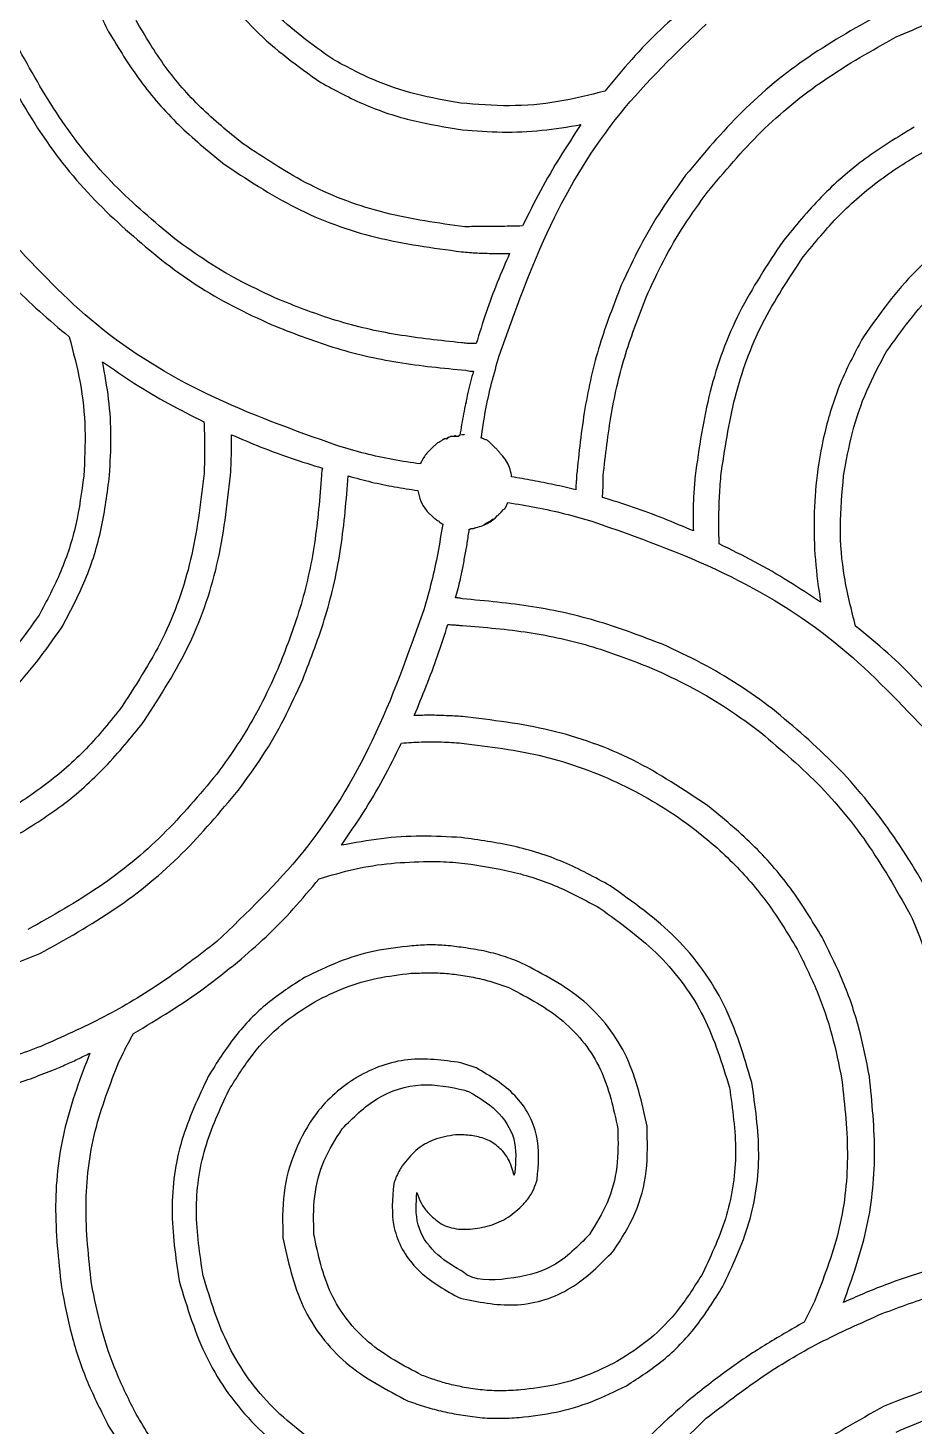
# Model space of a CAD drawing. Extents: x 0 to 371, y 0 to 260.
# Drawn here: x 214.87 to 242.17, y 79.53 to 122.59 of the extents above; entities that cross this region are included whole.
import ezdxf

# ---------------------------------------------------------------- set-up
doc = ezdxf.new("R2010")
doc.units = 0
doc.layers.add('Layer_1', color=7, linetype='CONTINUOUS')

msp = doc.modelspace()

# ---------------------------------------------------------------- linework, layer by layer
at = {"layer": 'Layer_1', "color": 7}
for points in [[(228.361769, 111.01927), (228.361769, 111.045625)], [(227.753537, 109.934582), (227.726666, 109.934582), (227.700311, 109.934582)], [(227.779892, 109.960937), (227.806247, 109.960937)], [(227.964894, 110.013647), (227.938539, 110.013647)], [(228.097186, 110.013647), (228.07083, 110.013647), (228.044475, 110.013647), (227.991249, 110.013647)], [(228.176767, 110.040002), (228.150412, 110.040002)], [(228.309059, 110.066873), (228.229477, 110.066873)], [(228.86458, 109.960937), (228.838225, 109.960937)], [(229.2351, 109.696353), (229.155519, 109.775419), (229.102809, 109.828645)], [(227.383017, 109.722709), (227.250725, 109.590417)], [(229.764267, 108.770312), (229.764267, 108.823022)], [(229.446457, 107.685623), (229.526039, 107.764689)], [(229.578749, 107.817915), (229.65833, 107.976562), (229.65833, 107.976562)], [(229.2351, 107.47375), (229.261455, 107.500105), (229.341037, 107.579687)], [(228.467705, 107.156457), (228.494061, 107.156457)], [(228.679578, 90.566772), (228.203122, 90.725419)], [(228.309059, 88.503332), (228.044475, 88.503332)], [(228.203122, 85.592915), (228.414995, 85.592915)], [(239.103749, 83.370312), (238.786455, 82.735209)]]:
    msp.add_lwpolyline(points, dxfattribs=at)
for points in [[(221.138954, 110.066873)], [(227.700311, 109.934582)], [(227.993315, 110.016232)], [(228.288905, 110.077726)], [(224.737184, 108.796667)], [(229.208745, 107.47375)], [(227.806247, 104.219169)], [(227.303436, 100.608019)], [(227.197499, 96.92349)], [(216.773329, 91.016874)]]:
    msp.add_lwpolyline(points, close=True, dxfattribs=at)
for points, knots in [([(224.260727, 121.628958), (223.618359, 122.08803), (222.346433, 122.997017), (220.945871, 124.931037), (220.492719, 126.415111), (220.265622, 127.158853)], [0, 0, 0, 0, 2.359118, 4.671187, 6.993908, 6.993908, 6.993908, 6.993908]), ([(215.899997, 126.761978), (215.99511, 126.263575), (216.184871, 125.269196), (216.666878, 123.824478), (217.125827, 122.924979), (217.355206, 122.475419)], [0, 0, 0, 0, 1.521336, 3.035266, 4.547924, 4.547924, 4.547924, 4.547924]), ([(219.524583, 126.973335), (219.771747, 126.156789), (220.263513, 124.532166), (221.793321, 122.41169), (223.185254, 121.418034), (223.890207, 120.91479)], [0, 0, 0, 0, 2.54814, 5.069855, 7.657553, 7.657553, 7.657553, 7.657553]), ([(241.617291, 122.316772), (242.28791, 122.603814), (243.662571, 123.192204), (245.906768, 123.675618), (247.456452, 123.760476), (248.242208, 123.803503)], [0, 0, 0, 0, 2.184858, 4.4786, 6.83788, 6.83788, 6.83788, 6.83788]), ([(235.294162, 123.375105), (234.979268, 123.100777), (234.344707, 122.547961), (233.460441, 121.636327), (232.919631, 120.979639), (232.648328, 120.650206)], [0, 0, 0, 0, 1.252549, 2.524089, 3.804093, 3.804093, 3.804093, 3.804093]), ([(221.482602, 119.035835), (221.043203, 119.393919), (220.170954, 120.104747), (219.057837, 121.380558), (218.486953, 122.340082), (218.201666, 122.819583)], [0, 0, 0, 0, 1.698781, 3.372238, 5.043883, 5.043883, 5.043883, 5.043883]), ([(241.247287, 123.084167), (240.459707, 122.645181), (238.896302, 121.773761), (236.824234, 120.075605), (235.694524, 118.725677), (235.134999, 118.057083)], [0, 0, 0, 0, 2.701966, 5.363601, 7.975465, 7.975465, 7.975465, 7.975465]), ([(217.355206, 122.475419), (217.666544, 121.962861), (218.288105, 120.93958), (219.481653, 119.577345), (220.408341, 118.812328), (220.87437, 118.427603)], [0, 0, 0, 0, 1.796894, 3.587356, 5.398685, 5.398685, 5.398685, 5.398685]), ([(229.393747, 112.500834), (229.875778, 113.861334), (230.808906, 116.495023), (232.944437, 120.013999), (234.846653, 121.831381), (235.770102, 122.713647)], [0, 0, 0, 0, 4.325799, 8.373986, 12.193383, 12.193383, 12.193383, 12.193383]), ([(235.796457, 117.527917), (236.333582, 118.167406), (237.414061, 119.453801), (239.389485, 121.067322), (240.871664, 121.898592), (241.617291, 122.316772)], [0, 0, 0, 0, 2.50184, 5.032695, 7.594725, 7.594725, 7.594725, 7.594725]), ([(219.392291, 116.099064), (218.752802, 116.636189), (217.466407, 117.716668), (215.852886, 119.692091), (215.021615, 121.17427), (214.603436, 121.919897)], [0, 0, 0, 0, 2.50184, 5.032695, 7.594725, 7.594725, 7.594725, 7.594725]), ([(213.968333, 121.549377), (214.407312, 120.761835), (215.278707, 119.19853), (216.97694, 117.126696), (218.326829, 115.997089), (218.995416, 115.437605)], [0, 0, 0, 0, 2.701851, 5.363294, 7.97507, 7.97507, 7.97507, 7.97507]), ([(228.203122, 120.279687), (227.744308, 120.359318), (226.824729, 120.51892), (225.491776, 120.965564), (224.670303, 121.408244), (224.260727, 121.628958)], [0, 0, 0, 0, 1.396029, 2.79799, 4.192053, 4.192053, 4.192053, 4.192053]), ([(223.890207, 120.91479), (224.343372, 120.671228), (225.250634, 120.183604), (226.728452, 119.703082), (227.746533, 119.540776), (228.255832, 119.459581)], [0, 0, 0, 0, 1.541296, 3.085767, 4.63181, 4.63181, 4.63181, 4.63181]), ([(232.648328, 120.650206), (232.166879, 120.528493), (231.202489, 120.284689), (229.702321, 120.157894), (228.704457, 120.238959), (228.203122, 120.279687)], [0, 0, 0, 0, 1.488322, 2.98125, 4.488631, 4.488631, 4.488631, 4.488631]), ([(238.7601, 115.543542), (239.117535, 115.982103), (239.827166, 116.852799), (241.114598, 117.945978), (242.451654, 118.813416), (243.817823, 119.458701), (245.167922, 119.921112), (246.099516, 120.107108), (246.565308, 120.200105)], [0, 0, 0, 0, 1.694248, 3.363666, 5.041543, 6.462666, 7.886398, 9.310103, 9.310103, 9.310103, 9.310103]), ([(228.255832, 119.459581), (228.663163, 119.427846), (229.477543, 119.364397), (230.703111, 119.416776), (231.506553, 119.551188), (231.907289, 119.618228)], [0, 0, 0, 0, 1.225051, 2.449256, 3.667467, 3.667467, 3.667467, 3.667467]), ([(231.907289, 119.618228), (231.689956, 119.287621), (231.252779, 118.622586), (230.647984, 117.582393), (230.288866, 116.859957), (230.107916, 116.495939)], [0, 0, 0, 0, 1.186835, 2.387384, 3.60669, 3.60669, 3.60669, 3.60669]), ([(242.173328, 119.538647), (241.660739, 119.227341), (240.6374, 118.605846), (239.274847, 117.412637), (238.509755, 116.485998), (238.124997, 116.019998)], [0, 0, 0, 0, 1.796934, 3.587419, 5.398736, 5.398736, 5.398736, 5.398736]), ([(228.335414, 116.469583), (227.509826, 116.583108), (225.870318, 116.808553), (223.527678, 117.67296), (222.163082, 118.582351), (221.482602, 119.035835)], [0, 0, 0, 0, 2.496034, 4.956791, 7.404469, 7.404469, 7.404469, 7.404469]), ([(220.87437, 118.427603), (221.602808, 117.942153), (223.065228, 116.967559), (225.581877, 116.051566), (227.342564, 115.819226), (228.229477, 115.702189)], [0, 0, 0, 0, 2.619892, 5.259724, 7.939254, 7.939254, 7.939254, 7.939254]), ([(235.134999, 118.057083), (234.883426, 117.709408), (234.374177, 117.005623), (233.709359, 115.872186), (233.337349, 115.071901), (233.150624, 114.67021)], [0, 0, 0, 0, 1.287007, 2.605232, 3.933695, 3.933695, 3.933695, 3.933695]), ([(233.918019, 114.300207), (234.093903, 114.682102), (234.443796, 115.441822), (235.07298, 116.522109), (235.556168, 117.193857), (235.796457, 117.527917)], [0, 0, 0, 0, 1.260923, 2.508409, 3.742495, 3.742495, 3.742495, 3.742495]), ([(246.671245, 117.448335), (245.854127, 117.206266), (244.225963, 116.723927), (242.109288, 115.183911), (241.115556, 113.789199), (240.612183, 113.08271)], [0, 0, 0, 0, 2.544261, 5.069616, 7.661989, 7.661989, 7.661989, 7.661989]), ([(230.107916, 116.495939), (229.897916, 116.4903), (229.487771, 116.479288), (228.896749, 116.486518), (228.516016, 116.475032), (228.335414, 116.469583)], [0, 0, 0, 0, 0.630175, 1.230779, 1.77278, 1.77278, 1.77278, 1.77278]), ([(241.326352, 112.633125), (241.790024, 113.274855), (242.705771, 114.542265), (244.633183, 115.948462), (246.114169, 116.401318), (246.856247, 116.62823)], [0, 0, 0, 0, 2.366487, 4.673792, 6.990994, 6.990994, 6.990994, 6.990994]), ([(224.419374, 109.722709), (223.060095, 110.206031), (220.435706, 111.139191), (216.948281, 113.26534), (215.169755, 115.159645), (214.312497, 116.072708)], [0, 0, 0, 0, 4.323942, 8.348332, 12.093101, 12.093101, 12.093101, 12.093101]), ([(222.620517, 114.220625), (222.238581, 114.396515), (221.478751, 114.746433), (220.398253, 115.37555), (219.726393, 115.858769), (219.392291, 116.099064)], [0, 0, 0, 0, 1.261043, 2.508744, 3.74294, 3.74294, 3.74294, 3.74294]), ([(238.124997, 116.019998), (237.65321, 115.305927), (236.702606, 113.867142), (235.797646, 111.398837), (235.550769, 109.668154), (235.426453, 108.796667)], [0, 0, 0, 0, 2.561757, 5.161691, 7.79882, 7.79882, 7.79882, 7.79882]), ([(213.598329, 115.569897), (213.852846, 115.274693), (214.36507, 114.680586), (215.217117, 113.851809), (215.829118, 113.340806), (216.138225, 113.08271)], [0, 0, 0, 0, 1.168937, 2.352526, 3.560394, 3.560394, 3.560394, 3.560394]), ([(218.995416, 115.437605), (219.34234, 115.180996), (220.041947, 114.663518), (221.181081, 114.006802), (221.980811, 113.63825), (222.382289, 113.45323)], [0, 0, 0, 0, 1.293785, 2.609043, 3.934954, 3.934954, 3.934954, 3.934954]), ([(228.229477, 115.702189), (228.390726, 115.687947), (228.71671, 115.659155), (229.211283, 115.64987), (229.543819, 115.649609), (229.711041, 115.649478)], [0, 0, 0, 0, 0.485489, 0.981475, 1.48318, 1.48318, 1.48318, 1.48318]), ([(229.711041, 115.649478), (229.581842, 115.353728), (229.320815, 114.756209), (228.977452, 113.828516), (228.779591, 113.192725), (228.679578, 112.871353)], [0, 0, 0, 0, 0.96809, 1.955878, 2.965508, 2.965508, 2.965508, 2.965508]), ([(236.220203, 108.796667), (236.339595, 109.608711), (236.576982, 111.223307), (237.418877, 113.532596), (238.314826, 114.875925), (238.7601, 115.543542)], [0, 0, 0, 0, 2.45932, 4.88989, 7.291338, 7.291338, 7.291338, 7.291338]), ([(233.150624, 114.67021), (232.915051, 114.061982), (232.43734, 112.828573), (231.987923, 110.860538), (231.846637, 109.508556), (231.774997, 108.823022)], [0, 0, 0, 0, 1.954953, 3.964393, 6.031377, 6.031377, 6.031377, 6.031377]), ([(228.229477, 112.897709), (227.568658, 112.967807), (226.266806, 113.105904), (224.376636, 113.530297), (223.198353, 113.993479), (222.620517, 114.220625)], [0, 0, 0, 0, 1.993065, 3.926454, 5.787037, 5.787037, 5.787037, 5.787037]), ([(232.595102, 108.796667), (232.666819, 109.440789), (232.808533, 110.713588), (233.247203, 112.563635), (233.696611, 113.727039), (233.918019, 114.300207)], [0, 0, 0, 0, 1.943386, 3.84017, 5.682105, 5.682105, 5.682105, 5.682105]), ([(222.382289, 113.45323), (223.003575, 113.20879), (224.265345, 112.712357), (226.278755, 112.24965), (227.662709, 112.117832), (228.361769, 112.051248)], [0, 0, 0, 0, 2.001068, 4.063969, 6.169537, 6.169537, 6.169537, 6.169537]), ([(216.138225, 113.08271), (216.26164, 112.616923), (216.508815, 111.684047), (216.661944, 110.239527), (216.612479, 109.27679), (216.587811, 108.796667)], [0, 0, 0, 0, 1.444352, 2.892737, 4.333651, 4.333651, 4.333651, 4.333651]), ([(228.679578, 112.871353), (228.632847, 112.871428), (228.535392, 112.871585), (228.384853, 112.876714), (228.282013, 112.89061), (228.229477, 112.897709)], [0, 0, 0, 0, 0.140215, 0.292407, 0.451348, 0.451348, 0.451348, 0.451348]), ([(240.612183, 113.08271), (240.375056, 112.640346), (239.900498, 111.755052), (239.434522, 110.314106), (239.163014, 108.894964), (239.073087, 107.519132), (239.108238, 106.207427), (239.228878, 105.341139), (239.289267, 104.907498)], [0, 0, 0, 0, 1.503159, 3.008232, 4.52133, 5.82768, 7.137317, 8.449956, 8.449956, 8.449956, 8.449956]), ([(228.838225, 109.960937), (228.878895, 110.243723), (228.960696, 110.812504), (229.146898, 111.661013), (229.311061, 112.219523), (229.393747, 112.500834)], [0, 0, 0, 0, 0.856909, 1.723537, 2.60302, 2.60302, 2.60302, 2.60302]), ([(240.003435, 108.796667), (240.082803, 109.244452), (240.241507, 110.139847), (240.684647, 111.434544), (241.112802, 112.234255), (241.326352, 112.633125)], [0, 0, 0, 0, 1.363155, 2.725773, 4.081693, 4.081693, 4.081693, 4.081693]), ([(217.381561, 108.823022), (217.404543, 109.212908), (217.450536, 109.993158), (217.376708, 111.164804), (217.238934, 111.932738), (217.170204, 112.315832)], [0, 0, 0, 0, 1.170998, 2.343428, 3.510535, 3.510535, 3.510535, 3.510535]), ([(217.170204, 112.315832), (217.496224, 112.08921), (218.154927, 111.631334), (219.197127, 111.010987), (219.925765, 110.646792), (220.291977, 110.463748)], [0, 0, 0, 0, 1.190936, 2.406212, 3.634185, 3.634185, 3.634185, 3.634185]), ([(228.361769, 112.051248), (228.388076, 112.04411), (228.440097, 112.029995), (228.520524, 112.02462), (228.573543, 112.024458), (228.599997, 112.024377)], [0, 0, 0, 0, 0.08158, 0.161318, 0.240727, 0.240727, 0.240727, 0.240727]), ([(228.599997, 112.024377), (228.566351, 111.916327), (228.498389, 111.698075), (228.419873, 111.36209), (228.381178, 111.133788), (228.361769, 111.01927)], [0, 0, 0, 0, 0.339427, 0.685611, 1.034027, 1.034027, 1.034027, 1.034027]), ([(228.361769, 111.045625), (228.337159, 110.933398), (228.28851, 110.711549), (228.229255, 110.375753), (228.194345, 110.152443), (228.176767, 110.040002)], [0, 0, 0, 0, 0.344647, 0.681297, 1.022721, 1.022721, 1.022721, 1.022721]), ([(220.291977, 110.463748), (220.299033, 110.278553), (220.313142, 109.908241), (220.313142, 109.352174), (220.299033, 108.981862), (220.291977, 108.796667)], [0, 0, 0, 0, 0.555958, 1.111683, 1.667641, 1.667641, 1.667641, 1.667641]), ([(221.112083, 108.823022), (221.119238, 108.957922), (221.133751, 109.231535), (221.138656, 109.646368), (221.138854, 109.926066), (221.138954, 110.066873)], [0, 0, 0, 0, 0.405228, 0.82191, 1.244345, 1.244345, 1.244345, 1.244345]), ([(221.138954, 110.066873), (221.441041, 109.937934), (222.047971, 109.67888), (222.983606, 109.333636), (223.62176, 109.135014), (223.943434, 109.034895)], [0, 0, 0, 0, 0.985276, 1.979536, 2.990115, 2.990115, 2.990115, 2.990115]), ([(227.700311, 109.934582), (227.68483, 109.92593), (227.655318, 109.909437), (227.612465, 109.88121), (227.579831, 109.855669), (227.547518, 109.851114), (227.535826, 109.832503), (227.502044, 109.828079), (227.468767, 109.795391), (227.430397, 109.754337), (227.398875, 109.733294), (227.383017, 109.722709)], [0, 0, 0, 0, 0.053143, 0.101304, 0.154447, 0.175152, 0.193767, 0.214472, 0.271333, 0.327498, 0.384359, 0.384359, 0.384359, 0.384359]), ([(227.700311, 109.934582), (227.693447, 109.9348), (227.681204, 109.93519), (227.665378, 109.92604), (227.635284, 109.901524), (227.670171, 109.913223), (227.679305, 109.929951), (227.693081, 109.932988), (227.700311, 109.934582)], [0, 0, 0, 0, 0.019575, 0.034916, 0.061983, 0.082733, 0.101519, 0.122268, 0.122268, 0.122268, 0.122268]), ([(227.806247, 109.960937), (227.800172, 109.954276), (227.790667, 109.943856), (227.772028, 109.933582), (227.760193, 109.934222), (227.753537, 109.934582)], [0, 0, 0, 0, 0.026976, 0.042203, 0.061771, 0.061771, 0.061771, 0.061771]), ([(227.938539, 110.013647), (227.923228, 110.01245), (227.895937, 110.010317), (227.86269, 109.993551), (227.835384, 109.987848), (227.812207, 109.983111), (227.800256, 109.965114), (227.786916, 109.962378), (227.779892, 109.960937)], [0, 0, 0, 0, 0.045619, 0.081318, 0.10962, 0.130325, 0.14894, 0.169645, 0.169645, 0.169645, 0.169645]), ([(227.991249, 110.013647), (227.991366, 110.014045), (227.991596, 110.014831), (227.992794, 110.015157), (227.994961, 110.019178), (227.981972, 110.013598), (227.974858, 110.014262), (227.968208, 110.013852), (227.964894, 110.013647)], [0, 0, 0, 0, 0.001161, 0.002291, 0.003408, 0.012953, 0.022488, 0.031965, 0.031965, 0.031965, 0.031965]), ([(227.993315, 110.016232), (227.999206, 110.017199), (228.011379, 110.019196), (228.026574, 110.025442), (228.055901, 110.044709), (228.019817, 110.038692), (228.000944, 110.035105), (227.995802, 110.022383), (227.993315, 110.016232)], [0, 0, 0, 0, 0.017369, 0.035891, 0.057474, 0.081226, 0.100817, 0.119155, 0.119155, 0.119155, 0.119155]), ([(228.150412, 110.040002), (228.148723, 110.032875), (228.145288, 110.018382), (228.120575, 110.013576), (228.105489, 110.013622), (228.097186, 110.013647)], [0, 0, 0, 0, 0.020209, 0.041098, 0.066674, 0.066674, 0.066674, 0.066674]), ([(228.229477, 110.066873), (228.23615, 110.067783), (228.249678, 110.069628), (228.268549, 110.077931), (228.282215, 110.077794), (228.288905, 110.077726)], [0, 0, 0, 0, 0.020149, 0.040847, 0.060698, 0.060698, 0.060698, 0.060698]), ([(228.288905, 110.077726), (228.291164, 110.07718), (228.295892, 110.076035), (228.302859, 110.072431), (228.306906, 110.068803), (228.309059, 110.066873)], [0, 0, 0, 0, 0.006958, 0.014564, 0.023215, 0.023215, 0.023215, 0.023215]), ([(228.996872, 109.907711), (228.981171, 109.909248), (228.950428, 109.912259), (228.908312, 109.936977), (228.879925, 109.95253), (228.86458, 109.960937)], [0, 0, 0, 0, 0.046733, 0.091501, 0.144175, 0.144175, 0.144175, 0.144175]), ([(229.102809, 109.828645), (229.093802, 109.83759), (229.074745, 109.856518), (229.040045, 109.884338), (229.012218, 109.899402), (228.996872, 109.907711)], [0, 0, 0, 0, 0.038081, 0.080573, 0.132824, 0.132824, 0.132824, 0.132824]), ([(226.959787, 109.167187), (226.676956, 109.207859), (226.108052, 109.289671), (225.259364, 109.475841), (224.700729, 109.64002), (224.419374, 109.722709)], [0, 0, 0, 0, 0.857041, 1.723912, 2.603523, 2.603523, 2.603523, 2.603523]), ([(227.250725, 109.590417), (227.209901, 109.55153), (227.127309, 109.472857), (227.038484, 109.323415), (226.986235, 109.219691), (226.959787, 109.167187)], [0, 0, 0, 0, 0.168378, 0.340647, 0.517242, 0.517242, 0.517242, 0.517242]), ([(229.446457, 109.458125), (229.42674, 109.48501), (229.385822, 109.540801), (229.312807, 109.618305), (229.261322, 109.670016), (229.2351, 109.696353)], [0, 0, 0, 0, 0.099931, 0.207379, 0.318905, 0.318905, 0.318905, 0.318905]), ([(229.764267, 108.823022), (229.750295, 108.900526), (229.722269, 109.055989), (229.61109, 109.274442), (229.502376, 109.395736), (229.446457, 109.458125)], [0, 0, 0, 0, 0.235376, 0.472138, 0.722905, 0.722905, 0.722905, 0.722905]), ([(223.943434, 109.034895), (223.93636, 109.010879), (223.922953, 108.965358), (223.91696, 108.893739), (223.917038, 108.847204), (223.917079, 108.823022)], [0, 0, 0, 0, 0.074913, 0.141994, 0.21457, 0.21457, 0.21457, 0.21457]), ([(216.587811, 108.796667), (216.520892, 108.296084), (216.387076, 107.295085), (215.921879, 105.845331), (215.448517, 104.955089), (215.212184, 104.510623)], [0, 0, 0, 0, 1.513325, 3.026145, 4.534517, 4.534517, 4.534517, 4.534517]), ([(215.899997, 104.113748), (216.159196, 104.601803), (216.677575, 105.577874), (217.176455, 107.172692), (217.313077, 108.271987), (217.381561, 108.823022)], [0, 0, 0, 0, 1.655627, 3.311125, 4.974999, 4.974999, 4.974999, 4.974999]), ([(220.291977, 108.796667), (220.18506, 107.931958), (219.972465, 106.212564), (219.10851, 103.747425), (218.167423, 102.313416), (217.69937, 101.600207)], [0, 0, 0, 0, 2.610138, 5.190017, 7.742731, 7.742731, 7.742731, 7.742731]), ([(218.360829, 101.12375), (218.861934, 101.889113), (219.867358, 103.424746), (220.79883, 106.059559), (221.007281, 107.898476), (221.112083, 108.823022)], [0, 0, 0, 0, 2.738092, 5.493738, 8.280049, 8.280049, 8.280049, 8.280049]), ([(223.917079, 108.823022), (223.859573, 108.120171), (223.746237, 106.73494), (223.30265, 104.719602), (222.809977, 103.462688), (222.567291, 102.843542)], [0, 0, 0, 0, 2.114459, 4.167329, 6.160255, 6.160255, 6.160255, 6.160255]), ([(223.334686, 102.526248), (223.586313, 103.176312), (224.098037, 104.498316), (224.559842, 106.610975), (224.677634, 108.062737), (224.737184, 108.796667)], [0, 0, 0, 0, 2.089101, 4.248504, 6.456336, 6.456336, 6.456336, 6.456336]), ([(224.737184, 108.796667), (224.974599, 108.731426), (225.446418, 108.601771), (226.16333, 108.458939), (226.641827, 108.384277), (226.880205, 108.347082)], [0, 0, 0, 0, 0.738448, 1.467523, 2.191318, 2.191318, 2.191318, 2.191318]), ([(231.748642, 108.373437), (231.528406, 108.424538), (231.089129, 108.526462), (230.427397, 108.658893), (229.984956, 108.733232), (229.764267, 108.770312)], [0, 0, 0, 0, 0.678238, 1.352795, 2.024117, 2.024117, 2.024117, 2.024117]), ([(231.774997, 108.823022), (231.773432, 108.772363), (231.770359, 108.672887), (231.75328, 108.523572), (231.750207, 108.424096), (231.748642, 108.373437)], [0, 0, 0, 0, 0.151991, 0.298453, 0.450443, 0.450443, 0.450443, 0.450443]), ([(232.568747, 108.135209), (232.575842, 108.211915), (232.589651, 108.361209), (232.594968, 108.582037), (232.595058, 108.725788), (232.595102, 108.796667)], [0, 0, 0, 0, 0.231035, 0.449667, 0.662316, 0.662316, 0.662316, 0.662316]), ([(235.426453, 108.796667), (235.410601, 108.611235), (235.378766, 108.238851), (235.357215, 107.673658), (235.367854, 107.294647), (235.373227, 107.10323)], [0, 0, 0, 0, 0.558305, 1.121186, 1.695539, 1.695539, 1.695539, 1.695539]), ([(236.166977, 106.706355), (236.161611, 106.941871), (236.150966, 107.409062), (236.172546, 108.106409), (236.204355, 108.567116), (236.220203, 108.796667)], [0, 0, 0, 0, 0.706629, 1.401736, 2.092012, 2.092012, 2.092012, 2.092012]), ([(240.373955, 104.166459), (240.245178, 104.667558), (239.986975, 105.672278), (239.860576, 107.23667), (239.955717, 108.275587), (240.003435, 108.796667)], [0, 0, 0, 0, 1.550462, 3.108724, 4.676749, 4.676749, 4.676749, 4.676749]), ([(226.880205, 108.347082), (226.906148, 108.236574), (226.9575, 108.017826), (227.135797, 107.725805), (227.300389, 107.57554), (227.383017, 107.500105)], [0, 0, 0, 0, 0.339026, 0.671095, 1.005852, 1.005852, 1.005852, 1.005852]), ([(235.373227, 107.10323), (235.07114, 107.232169), (234.46421, 107.491223), (233.528575, 107.836467), (232.890421, 108.035089), (232.568747, 108.135209)], [0, 0, 0, 0, 0.985276, 1.979536, 2.990115, 2.990115, 2.990115, 2.990115]), ([(229.341037, 107.579687), (229.348139, 107.581551), (229.363271, 107.585522), (229.37551, 107.609417), (229.387838, 107.63431), (229.416746, 107.637476), (229.427158, 107.663822), (229.439428, 107.677683), (229.446457, 107.685623)], [0, 0, 0, 0, 0.021039, 0.044824, 0.076893, 0.097982, 0.121971, 0.154147, 0.154147, 0.154147, 0.154147]), ([(229.526039, 107.764689), (229.534049, 107.771657), (229.548021, 107.783811), (229.573108, 107.795417), (229.576947, 107.810728), (229.578749, 107.817915)], [0, 0, 0, 0, 0.032151, 0.056079, 0.077242, 0.077242, 0.077242, 0.077242]), ([(229.65833, 107.976562), (229.949831, 107.928769), (230.535454, 107.832754), (231.410676, 107.64156), (231.987564, 107.476975), (232.277809, 107.394169)], [0, 0, 0, 0, 0.886111, 1.780192, 2.685512, 2.685512, 2.685512, 2.685512]), ([(227.6476, 107.315103), (227.599997, 107.01738), (227.504985, 106.423152), (227.313325, 105.539144), (227.148081, 104.959816), (227.065207, 104.66927)], [0, 0, 0, 0, 0.904436, 1.80517, 2.711408, 2.711408, 2.711408, 2.711408]), ([(227.383017, 107.500105), (227.40094, 107.489419), (227.437739, 107.467479), (227.486942, 107.426796), (227.52374, 107.404855), (227.541664, 107.394169)], [0, 0, 0, 0, 0.062524, 0.128366, 0.19089, 0.19089, 0.19089, 0.19089]), ([(227.541664, 107.394169), (227.543429, 107.38696), (227.547191, 107.371602), (227.573029, 107.361457), (227.588985, 107.339631), (227.615154, 107.33776), (227.627043, 107.319168), (227.640517, 107.316504), (227.6476, 107.315103)], [0, 0, 0, 0, 0.021039, 0.044824, 0.076893, 0.097725, 0.116522, 0.137354, 0.137354, 0.137354, 0.137354]), ([(228.679578, 107.209167), (228.747722, 107.228338), (228.881429, 107.265955), (229.071246, 107.35177), (229.180543, 107.433136), (229.2351, 107.47375)], [0, 0, 0, 0, 0.212296, 0.416551, 0.620123, 0.620123, 0.620123, 0.620123]), ([(229.208745, 107.47375), (229.179139, 107.44825), (229.119168, 107.396596), (229.037554, 107.349501), (228.856209, 107.256735), (229.039208, 107.355054), (229.114262, 107.409724), (229.178498, 107.453253), (229.208745, 107.47375)], [0, 0, 0, 0, 0.112848, 0.228592, 0.346557, 0.467319, 0.5862, 0.691992, 0.691992, 0.691992, 0.691992]), ([(232.277809, 107.394169), (233.638309, 106.912138), (236.271998, 105.97901), (239.790974, 103.843479), (241.608356, 101.941263), (242.490622, 101.017814)], [0, 0, 0, 0, 4.325799, 8.373986, 12.193383, 12.193383, 12.193383, 12.193383]), ([(228.044475, 105.03979), (228.070841, 105.136703), (228.123435, 105.330029), (228.19739, 105.620267), (228.264871, 105.953882), (228.333917, 106.326912), (228.410194, 106.740678), (228.448476, 107.017439), (228.467705, 107.156457)], [0, 0, 0, 0, 0.301317, 0.601076, 0.898296, 1.322173, 1.739285, 2.160255, 2.160255, 2.160255, 2.160255]), ([(228.494061, 107.156457), (228.504816, 107.163531), (228.526793, 107.177987), (228.564597, 107.182937), (228.598072, 107.181068), (228.627763, 107.188521), (228.651803, 107.203734), (228.670546, 107.2074), (228.679578, 107.209167)], [0, 0, 0, 0, 0.038178, 0.078011, 0.11137, 0.138748, 0.168181, 0.195559, 0.195559, 0.195559, 0.195559]), ([(239.289267, 104.907498), (238.962993, 105.125446), (238.302512, 105.56664), (237.258819, 106.165839), (236.532814, 106.525248), (236.166977, 106.706355)], [0, 0, 0, 0, 1.176895, 2.382411, 3.606895, 3.606895, 3.606895, 3.606895]), ([(227.065207, 104.66927), (226.583176, 103.30877), (225.650048, 100.67508), (223.514518, 97.156105), (221.612302, 95.338723), (220.688852, 94.456457)], [0, 0, 0, 0, 4.325799, 8.373986, 12.193383, 12.193383, 12.193383, 12.193383]), ([(228.255832, 105.012919), (228.231861, 105.020019), (228.186468, 105.033465), (228.115036, 105.039828), (228.068616, 105.039803), (228.044475, 105.03979)], [0, 0, 0, 0, 0.074817, 0.141677, 0.21412, 0.21412, 0.21412, 0.21412]), ([(234.42083, 103.610937), (233.781432, 103.855466), (232.480994, 104.352802), (230.406091, 104.815409), (228.978719, 104.946519), (228.255832, 105.012919)], [0, 0, 0, 0, 2.051849, 4.173148, 6.349858, 6.349858, 6.349858, 6.349858]), ([(215.212184, 104.510623), (214.753107, 103.868221), (213.844101, 102.596216), (211.910161, 101.195375), (210.426039, 100.742137), (209.682289, 100.515002)], [0, 0, 0, 0, 2.359222, 4.671437, 6.994204, 6.994204, 6.994204, 6.994204]), ([(226.774269, 101.414689), (226.897936, 101.71732), (227.147225, 102.327364), (227.502671, 103.258775), (227.704516, 103.897334), (227.806247, 104.219169)], [0, 0, 0, 0, 0.980809, 1.977119, 2.989509, 2.989509, 2.989509, 2.989509]), ([(227.806247, 104.219169), (227.856906, 104.217604), (227.956382, 104.214531), (228.105697, 104.197452), (228.205173, 104.194379), (228.255832, 104.192814)], [0, 0, 0, 0, 0.151991, 0.298453, 0.450443, 0.450443, 0.450443, 0.450443]), ([(209.840936, 99.748123), (210.658054, 99.990192), (212.286217, 100.472532), (214.402893, 102.012548), (215.396625, 103.40726), (215.899997, 104.113748)], [0, 0, 0, 0, 2.544261, 5.069616, 7.661989, 7.661989, 7.661989, 7.661989]), ([(228.255832, 104.192814), (228.943358, 104.135221), (230.299695, 104.021603), (232.269854, 103.585423), (233.499458, 103.105616), (234.103537, 102.869897)], [0, 0, 0, 0, 2.068676, 4.081042, 6.024413, 6.024413, 6.024413, 6.024413]), ([(243.09937, 101.520625), (242.826829, 101.835335), (242.277648, 102.469489), (241.370729, 103.359585), (240.708079, 103.89599), (240.373955, 104.166459)], [0, 0, 0, 0, 1.248722, 2.516229, 3.805333, 3.805333, 3.805333, 3.805333]), ([(237.807703, 101.626562), (237.460027, 101.878135), (236.756242, 102.387384), (235.622806, 103.052202), (234.822521, 103.424212), (234.42083, 103.610937)], [0, 0, 0, 0, 1.287007, 2.605232, 3.933695, 3.933695, 3.933695, 3.933695]), ([(222.567291, 102.843542), (222.391407, 102.461647), (222.041513, 101.701927), (221.41233, 100.621639), (220.929142, 99.949892), (220.688852, 99.615832)], [0, 0, 0, 0, 1.260923, 2.508409, 3.742495, 3.742495, 3.742495, 3.742495]), ([(221.350311, 99.11302), (221.60641, 99.464527), (222.120944, 100.170748), (222.784426, 101.314603), (223.150286, 102.120209), (223.334686, 102.526248)], [0, 0, 0, 0, 1.304167, 2.620229, 3.957614, 3.957614, 3.957614, 3.957614]), ([(234.103537, 102.869897), (234.485432, 102.694013), (235.245152, 102.34412), (236.325439, 101.714936), (236.997187, 101.231748), (237.331247, 100.991459)], [0, 0, 0, 0, 1.260923, 2.508409, 3.742495, 3.742495, 3.742495, 3.742495]), ([(244.051767, 84.693229), (244.221416, 85.947907), (244.558921, 88.444004), (244.124511, 92.141087), (243.059324, 95.318774), (241.503968, 97.850385), (239.826065, 99.928744), (238.477313, 101.063295), (237.807703, 101.626562)], [0, 0, 0, 0, 3.785959, 7.531903, 11.05396, 13.750765, 16.407671, 19.027284, 19.027284, 19.027284, 19.027284]), ([(217.69937, 101.600207), (217.341895, 101.16164), (216.632162, 100.290907), (215.344499, 99.19779), (214.007325, 98.330409), (212.641288, 97.684962), (211.291414, 97.222207), (210.359916, 97.036155), (209.894162, 96.943127)], [0, 0, 0, 0, 1.694336, 3.363942, 5.041931, 6.462991, 7.886567, 9.31017, 9.31017, 9.31017, 9.31017]), ([(228.255832, 101.388334), (228.090596, 101.397004), (227.762235, 101.414233), (227.268123, 101.430996), (226.939538, 101.420146), (226.774269, 101.414689)], [0, 0, 0, 0, 0.496426, 0.986509, 1.482449, 1.482449, 1.482449, 1.482449]), ([(235.823328, 98.636564), (235.073608, 99.136214), (233.56851, 100.139286), (230.973906, 101.057934), (229.164796, 101.277843), (228.255832, 101.388334)], [0, 0, 0, 0, 2.695808, 5.411963, 8.154727, 8.154727, 8.154727, 8.154727]), ([(214.312497, 97.604586), (214.825093, 97.91593), (215.848472, 98.537517), (217.210947, 99.730987), (217.976064, 100.657715), (218.360829, 101.12375)], [0, 0, 0, 0, 1.797007, 3.587655, 5.399073, 5.399073, 5.399073, 5.399073]), ([(237.331247, 100.991459), (237.970736, 100.454334), (239.257131, 99.373855), (240.870652, 97.398431), (241.701923, 95.916252), (242.120102, 95.170625)], [0, 0, 0, 0, 2.50184, 5.032695, 7.594725, 7.594725, 7.594725, 7.594725]), ([(224.525311, 97.419584), (224.751404, 97.750229), (225.206356, 98.415566), (225.833504, 99.462662), (226.194963, 100.197401), (226.377394, 100.568229)], [0, 0, 0, 0, 1.20159, 2.41788, 3.657285, 3.657285, 3.657285, 3.657285]), ([(226.377394, 100.568229), (226.479431, 100.576181), (226.684313, 100.592149), (226.993167, 100.605359), (227.199878, 100.607131), (227.303436, 100.608019)], [0, 0, 0, 0, 0.307025, 0.616481, 0.927153, 0.927153, 0.927153, 0.927153]), ([(227.303436, 100.608019), (227.406994, 100.607131), (227.613704, 100.605359), (227.922558, 100.592149), (228.12744, 100.576181), (228.229477, 100.568229)], [0, 0, 0, 0, 0.310672, 0.620128, 0.927153, 0.927153, 0.927153, 0.927153]), ([(228.229477, 100.568229), (229.082304, 100.463452), (230.774201, 100.25559), (233.173179, 99.368206), (235.113174, 98.212805), (236.594464, 96.924551), (237.707267, 95.65427), (238.284985, 94.697724), (238.574582, 94.218229)], [0, 0, 0, 0, 2.570476, 5.099489, 7.608373, 9.30252, 10.971776, 12.64958, 12.64958, 12.64958, 12.64958]), ([(220.688852, 99.615832), (220.151722, 98.976306), (219.071219, 97.689824), (217.095872, 96.076038), (215.613653, 95.244678), (214.868019, 94.826461)], [0, 0, 0, 0, 2.50194, 5.032952, 7.595052, 7.595052, 7.595052, 7.595052]), ([(215.238539, 94.085937), (216.026081, 94.524917), (217.589386, 95.396311), (219.66122, 97.094544), (220.790827, 98.444433), (221.350311, 99.11302)], [0, 0, 0, 0, 2.701851, 5.363294, 7.97507, 7.97507, 7.97507, 7.97507]), ([(239.341977, 94.588748), (239.030677, 95.1013), (238.409208, 96.124541), (237.215921, 97.486855), (236.289321, 98.251845), (235.823328, 98.636564)], [0, 0, 0, 0, 1.796822, 3.58712, 5.398349, 5.398349, 5.398349, 5.398349]), ([(228.229477, 97.657812), (227.815447, 97.680774), (226.988755, 97.726622), (225.745799, 97.646985), (224.9324, 97.495433), (224.525311, 97.419584)], [0, 0, 0, 0, 1.243343, 2.482573, 3.724182, 3.724182, 3.724182, 3.724182]), ([(232.806975, 96.176248), (232.334479, 96.433984), (231.388386, 96.950057), (229.834244, 97.435676), (228.764922, 97.583694), (228.229477, 97.657812)], [0, 0, 0, 0, 1.611896, 3.227549, 4.84795, 4.84795, 4.84795, 4.84795]), ([(223.837497, 96.387606), (224.199996, 96.494853), (224.927099, 96.709971), (226.055998, 96.887745), (226.816743, 96.911567), (227.197499, 96.92349)], [0, 0, 0, 0, 1.133321, 2.273225, 3.415435, 3.415435, 3.415435, 3.415435]), ([(227.197499, 96.92349), (227.324337, 96.922175), (227.577844, 96.919546), (227.957462, 96.899788), (228.209495, 96.875964), (228.335414, 96.864062)], [0, 0, 0, 0, 0.38051, 0.760515, 1.139929, 1.139929, 1.139929, 1.139929]), ([(228.335414, 96.864062), (228.818495, 96.791656), (229.785692, 96.646688), (231.192544, 96.190122), (232.056191, 95.722402), (232.489166, 95.487919)], [0, 0, 0, 0, 1.464136, 2.931408, 4.406521, 4.406521, 4.406521, 4.406521]), ([(221.323956, 93.821354), (221.621415, 94.078173), (222.222126, 94.596814), (223.059763, 95.45755), (223.577114, 96.076226), (223.837497, 96.387606)], [0, 0, 0, 0, 1.178583, 2.380117, 3.597619, 3.597619, 3.597619, 3.597619]), ([(237.1726, 90.117187), (236.930531, 90.934305), (236.448192, 92.562469), (234.908176, 94.679144), (233.513463, 95.672876), (232.806975, 96.176248)], [0, 0, 0, 0, 2.544261, 5.069616, 7.661989, 7.661989, 7.661989, 7.661989]), ([(232.489166, 95.487919), (233.130922, 95.024284), (234.398366, 94.108623), (235.804922, 92.181519), (236.257843, 90.700587), (236.484787, 89.95854)], [0, 0, 0, 0, 2.366507, 4.673756, 6.990879, 6.990879, 6.990879, 6.990879]), ([(242.120102, 95.170625), (242.542887, 94.08497), (243.414754, 91.846128), (243.749615, 88.163979), (243.369329, 85.712125), (243.178435, 84.481356)], [0, 0, 0, 0, 3.483767, 7.18423, 10.91404, 10.91404, 10.91404, 10.91404]), ([(220.688852, 94.456457), (220.138004, 94.03101), (219.031987, 93.176778), (217.213329, 92.091028), (215.918396, 91.517611), (215.264894, 91.228231)], [0, 0, 0, 0, 2.086959, 4.190287, 6.333192, 6.333192, 6.333192, 6.333192]), ([(226.695204, 94.324165), (226.311337, 94.280409), (225.545168, 94.193075), (224.429696, 93.855665), (223.73615, 93.515632), (223.387912, 93.344897)], [0, 0, 0, 0, 1.157468, 2.310219, 3.472746, 3.472746, 3.472746, 3.472746]), ([(228.282704, 94.270939), (228.1066, 94.293815), (227.755423, 94.339432), (227.223961, 94.361372), (226.871494, 94.33657), (226.695204, 94.324165)], [0, 0, 0, 0, 0.532652, 1.062187, 1.592061, 1.592061, 1.592061, 1.592061]), ([(240.797185, 90.302189), (240.700419, 90.800785), (240.507316, 91.795762), (240.015458, 93.235812), (239.566064, 94.138586), (239.341977, 94.588748)], [0, 0, 0, 0, 1.522577, 3.038394, 4.546008, 4.546008, 4.546008, 4.546008]), ([(204.390622, 92.868957), (205.647905, 92.702444), (208.145343, 92.371688), (211.874574, 92.758858), (214.13928, 93.652281), (215.238539, 94.085937)], [0, 0, 0, 0, 3.798617, 7.545486, 11.079561, 11.079561, 11.079561, 11.079561]), ([(230.081561, 93.794998), (229.892131, 93.869289), (229.509541, 94.019333), (228.905895, 94.176865), (228.491743, 94.239383), (228.282704, 94.270939)], [0, 0, 0, 0, 0.61007, 1.232161, 1.866163, 1.866163, 1.866163, 1.866163]), ([(238.574582, 94.218229), (238.787722, 93.790797), (239.211983, 92.939985), (239.670398, 91.587164), (239.857288, 90.659863), (239.950725, 90.196252)], [0, 0, 0, 0, 1.431812, 2.850056, 4.268051, 4.268051, 4.268051, 4.268051]), ([(218.1226, 91.625106), (218.497358, 91.848742), (219.242844, 92.293609), (220.318788, 93.01774), (220.990026, 93.554383), (221.323956, 93.821354)], [0, 0, 0, 0, 1.309206, 2.604334, 3.886492, 3.886492, 3.886492, 3.886492]), ([(223.705206, 92.604373), (224.016165, 92.757517), (224.634795, 93.062183), (225.635703, 93.357759), (226.322369, 93.437176), (226.668332, 93.477189)], [0, 0, 0, 0, 1.038734, 2.066479, 3.110095, 3.110095, 3.110095, 3.110095]), ([(226.668332, 93.477189), (226.842057, 93.484141), (227.185585, 93.497889), (227.699089, 93.488511), (228.035457, 93.445779), (228.203122, 93.424479)], [0, 0, 0, 0, 0.521618, 1.031467, 1.538183, 1.538183, 1.538183, 1.538183]), ([(233.944374, 88.767915), (233.787931, 89.492159), (233.476759, 90.932709), (232.073663, 92.764193), (230.7522, 93.447979), (230.081561, 93.794998)], [0, 0, 0, 0, 2.205182, 4.386198, 6.633616, 6.633616, 6.633616, 6.633616]), ([(223.387912, 93.344897), (222.99953, 93.096102), (222.208912, 92.589637), (221.204722, 91.546483), (220.687711, 90.722201), (220.424269, 90.302189)], [0, 0, 0, 0, 1.380479, 2.810201, 4.295596, 4.295596, 4.295596, 4.295596]), ([(228.203122, 93.424479), (228.377051, 93.394662), (228.721777, 93.335566), (229.226398, 93.203311), (229.550181, 93.085924), (229.711041, 93.027604)], [0, 0, 0, 0, 0.529261, 1.048989, 1.562136, 1.562136, 1.562136, 1.562136]), ([(229.711041, 93.027604), (230.287167, 92.724628), (231.424167, 92.126699), (232.646931, 90.556329), (232.912263, 89.311855), (233.045203, 88.688334)], [0, 0, 0, 0, 1.939421, 3.827497, 5.723385, 5.723385, 5.723385, 5.723385]), ([(221.059372, 89.878959), (221.294749, 90.256789), (221.756029, 90.997242), (222.652224, 91.93285), (223.359031, 92.383606), (223.705206, 92.604373)], [0, 0, 0, 0, 1.333712, 2.613745, 3.842465, 3.842465, 3.842465, 3.842465]), ([(217.672499, 90.75229), (217.718504, 90.849642), (217.811262, 91.045927), (217.964636, 91.335279), (218.069797, 91.528224), (218.1226, 91.625106)], [0, 0, 0, 0, 0.322983, 0.651212, 0.982234, 0.982234, 0.982234, 0.982234]), ([(215.264894, 91.228231), (214.716747, 91.022297), (213.595632, 90.601106), (211.800054, 90.184394), (210.556571, 90.034971), (209.920517, 89.95854)], [0, 0, 0, 0, 1.755336, 3.590152, 5.511433, 5.511433, 5.511433, 5.511433]), ([(213.571458, 89.799377), (213.805178, 89.864127), (214.268284, 89.992424), (214.945799, 90.229291), (215.523223, 90.449868), (216.005723, 90.652069), (216.393466, 90.82967), (216.64752, 90.954872), (216.773329, 91.016874)], [0, 0, 0, 0, 0.72738, 1.441272, 2.152046, 2.581588, 3.010492, 3.431251, 3.431251, 3.431251, 3.431251]), ([(216.773329, 91.016874), (216.490584, 90.27061), (215.919361, 88.762948), (215.625483, 86.301038), (215.807486, 84.656042), (215.899997, 83.819897)], [0, 0, 0, 0, 2.388367, 4.825173, 7.344202, 7.344202, 7.344202, 7.344202]), ([(228.203122, 90.725419), (227.657565, 90.799732), (226.56047, 90.949173), (224.950807, 90.358049), (223.759552, 89.311079), (223.058854, 88.023788), (222.688536, 86.705568), (222.713702, 85.791485), (222.726454, 85.328332)], [0, 0, 0, 0, 1.631156, 3.280192, 4.958216, 6.28195, 7.628513, 9.011581, 9.011581, 9.011581, 9.011581]), ([(216.826039, 83.925834), (216.738854, 84.724042), (216.567898, 86.289201), (216.843532, 88.627718), (217.398389, 90.049769), (217.672499, 90.75229)], [0, 0, 0, 0, 2.40486, 4.715544, 6.971607, 6.971607, 6.971607, 6.971607]), ([(230.558017, 87.127189), (230.598162, 87.585193), (230.679436, 88.512422), (229.940555, 89.826182), (229.108313, 90.31497), (228.679578, 90.566772)], [0, 0, 0, 0, 1.356337, 2.745907, 4.222353, 4.222353, 4.222353, 4.222353]), ([(220.424269, 90.302189), (220.120508, 89.658314), (219.50926, 88.362665), (219.20777, 86.178033), (219.418117, 84.735527), (219.524583, 84.005415)], [0, 0, 0, 0, 2.12763, 4.281365, 6.488666, 6.488666, 6.488666, 6.488666]), ([(224.551666, 88.688334), (224.890118, 89.030624), (225.561831, 89.709957), (226.971544, 90.161547), (227.886146, 89.972045), (228.335414, 89.878959)], [0, 0, 0, 0, 1.43165, 2.841348, 4.202375, 4.202375, 4.202375, 4.202375]), ([(236.272914, 83.819897), (236.576675, 84.463818), (237.187942, 85.759595), (237.489409, 87.944399), (237.279063, 89.387031), (237.1726, 90.117187)], [0, 0, 0, 0, 2.127754, 4.281735, 6.489169, 6.489169, 6.489169, 6.489169]), ([(239.950725, 90.196252), (240.037882, 89.398085), (240.20878, 87.833032), (239.932797, 85.494706), (239.377891, 84.072788), (239.103749, 83.370312)], [0, 0, 0, 0, 2.404717, 4.715186, 6.971166, 6.971166, 6.971166, 6.971166]), ([(240.003435, 83.343957), (240.261528, 84.070826), (240.782768, 85.538796), (241.039499, 87.912623), (240.878706, 89.498272), (240.797185, 90.302189)], [0, 0, 0, 0, 2.308672, 4.662553, 7.083232, 7.083232, 7.083232, 7.083232]), ([(220.265622, 84.164062), (220.164413, 84.824381), (219.964261, 86.130229), (220.236171, 88.112761), (220.78579, 89.291981), (221.059372, 89.878959)], [0, 0, 0, 0, 1.997914, 3.95108, 5.886882, 5.886882, 5.886882, 5.886882]), ([(228.335414, 89.878959), (228.346544, 89.871723), (228.371215, 89.855683), (228.418822, 89.84684), (228.450646, 89.833434), (228.467705, 89.826249)], [0, 0, 0, 0, 0.039476, 0.087505, 0.142997, 0.142997, 0.142997, 0.142997]), ([(228.467705, 89.826249), (228.758759, 89.654141), (229.344154, 89.307981), (229.953287, 88.394751), (229.898048, 87.692866), (229.870203, 87.339062)], [0, 0, 0, 0, 1.011101, 2.033623, 3.072952, 3.072952, 3.072952, 3.072952]), ([(236.484787, 89.95854), (236.578807, 89.297906), (236.764877, 87.990472), (236.487703, 86.010008), (235.937827, 84.830262), (235.664166, 84.243128)], [0, 0, 0, 0, 1.996206, 3.950607, 5.886943, 5.886943, 5.886943, 5.886943]), ([(232.912912, 84.931457), (233.154916, 85.305216), (233.641747, 86.057094), (233.983326, 87.394866), (233.957478, 88.306013), (233.944374, 88.767915)], [0, 0, 0, 0, 1.329544, 2.674592, 4.057536, 4.057536, 4.057536, 4.057536]), ([(223.67885, 85.433752), (223.66939, 85.825652), (223.650734, 86.598403), (223.939504, 87.731759), (224.348491, 88.370849), (224.551666, 88.688334)], [0, 0, 0, 0, 1.173336, 2.313595, 3.439248, 3.439248, 3.439248, 3.439248]), ([(228.044475, 88.503332), (227.818226, 88.466534), (227.378476, 88.395012), (226.798715, 88.052393), (226.534375, 87.716435), (226.403749, 87.550419)], [0, 0, 0, 0, 0.68377, 1.329014, 1.95935, 1.95935, 1.95935, 1.95935]), ([(229.499684, 88.00052), (229.392571, 88.101356), (229.177985, 88.303368), (228.751872, 88.456161), (228.457766, 88.487491), (228.309059, 88.503332)], [0, 0, 0, 0, 0.437287, 0.876048, 1.324793, 1.324793, 1.324793, 1.324793]), ([(233.045203, 88.688334), (233.052968, 88.296161), (233.068287, 87.522393), (232.769391, 86.394428), (232.369756, 85.751906), (232.171872, 85.433752)], [0, 0, 0, 0, 1.173487, 2.315324, 3.435285, 3.435285, 3.435285, 3.435285]), ([(229.843332, 87.259481), (229.822055, 87.34774), (229.77928, 87.525174), (229.668337, 87.779885), (229.556091, 87.926727), (229.499684, 88.00052)], [0, 0, 0, 0, 0.272222, 0.547266, 0.825112, 0.825112, 0.825112, 0.825112]), ([(226.403749, 87.550419), (226.368159, 87.493184), (226.29523, 87.375901), (226.204685, 87.190396), (226.160684, 87.059106), (226.139166, 86.994897)], [0, 0, 0, 0, 0.202151, 0.414237, 0.617239, 0.617239, 0.617239, 0.617239]), ([(226.139166, 86.994897), (226.099059, 86.536884), (226.01786, 85.609596), (226.757051, 84.295921), (227.589356, 83.807121), (228.01812, 83.555314)], [0, 0, 0, 0, 1.356338, 2.746027, 4.222582, 4.222582, 4.222582, 4.222582]), ([(229.870203, 87.339062), (229.868427, 87.330022), (229.864736, 87.311241), (229.8488, 87.287302), (229.845109, 87.26852), (229.843332, 87.259481)], [0, 0, 0, 0, 0.027412, 0.056953, 0.084365, 0.084365, 0.084365, 0.084365]), ([(230.081561, 86.307084), (230.155118, 86.387281), (230.299629, 86.544835), (230.464339, 86.823088), (230.526645, 87.025349), (230.558017, 87.127189)], [0, 0, 0, 0, 0.326004, 0.640468, 0.959374, 0.959374, 0.959374, 0.959374]), ([(228.203122, 84.322709), (227.92272, 84.492793), (227.360157, 84.834028), (226.782928, 85.717887), (226.830139, 86.391832), (226.85385, 86.730314)], [0, 0, 0, 0, 0.980321, 1.966787, 2.96213, 2.96213, 2.96213, 2.96213]), ([(226.85385, 86.730314), (226.890644, 86.619186), (226.964258, 86.396846), (227.17563, 86.11314), (227.349399, 85.959956), (227.435727, 85.883854)], [0, 0, 0, 0, 0.349322, 0.698905, 1.04404, 1.04404, 1.04404, 1.04404]), ([(228.414995, 85.592915), (228.619451, 85.61607), (229.029836, 85.662547), (229.614898, 85.898076), (229.926422, 86.171113), (230.081561, 86.307084)], [0, 0, 0, 0, 0.616138, 1.236716, 1.852341, 1.852341, 1.852341, 1.852341]), ([(227.435727, 85.883854), (227.509493, 85.829077), (227.656973, 85.719562), (227.923984, 85.628847), (228.108868, 85.605048), (228.203122, 85.592915)], [0, 0, 0, 0, 0.27424, 0.548291, 0.833302, 0.833302, 0.833302, 0.833302]), ([(222.726454, 85.328332), (222.882897, 84.604088), (223.194068, 83.163538), (224.597165, 81.332054), (225.918628, 80.648268), (226.589267, 80.301249)], [0, 0, 0, 0, 2.205182, 4.386198, 6.633616, 6.633616, 6.633616, 6.633616]), ([(227.012497, 81.094999), (226.436412, 81.397925), (225.299544, 81.995732), (224.076971, 83.565957), (223.811744, 84.810277), (223.67885, 85.433752)], [0, 0, 0, 0, 1.939237, 3.826964, 5.722687, 5.722687, 5.722687, 5.722687]), ([(232.171872, 85.433752), (231.817251, 85.071046), (231.114282, 84.35205), (229.706463, 84.037158), (228.601325, 83.984124), (228.244959, 84.306152), (228.228273, 84.317938), (228.211844, 84.321054), (228.203122, 84.322709)], [0, 0, 0, 0, 1.479968, 2.933756, 4.343002, 4.353361, 4.376626, 4.402953, 4.402953, 4.402953, 4.402953]), ([(228.282704, 83.449378), (228.840573, 83.341076), (229.964294, 83.122923), (231.685412, 83.681863), (232.500728, 84.511855), (232.912912, 84.931457)], [0, 0, 0, 0, 1.68633, 3.396788, 5.145645, 5.145645, 5.145645, 5.145645]), ([(243.178435, 84.481356), (242.918855, 84.409479), (242.406522, 84.267615), (241.654961, 84.023564), (241.170024, 83.834577), (240.929477, 83.740832)], [0, 0, 0, 0, 0.808011, 1.59477, 2.369154, 2.369154, 2.369154, 2.369154]), ([(219.524583, 84.005415), (219.771754, 83.188831), (220.263541, 81.564105), (221.793268, 79.443403), (223.185247, 78.44964), (223.890207, 77.946354)], [0, 0, 0, 0, 2.548266, 5.070183, 7.657964, 7.657964, 7.657964, 7.657964]), ([(224.260727, 78.634167), (223.618359, 79.093238), (222.346433, 80.002225), (220.945871, 81.936246), (220.492719, 83.42032), (220.265622, 84.164062)], [0, 0, 0, 0, 2.359118, 4.671187, 6.993908, 6.993908, 6.993908, 6.993908]), ([(235.664166, 84.243128), (235.428796, 83.865334), (234.967541, 83.124973), (234.071266, 82.189611), (233.364501, 81.738956), (233.018332, 81.518229)], [0, 0, 0, 0, 1.333601, 2.613455, 3.8421, 3.8421, 3.8421, 3.8421]), ([(241.19406, 82.999792), (241.748541, 83.205562), (242.878982, 83.625074), (244.682711, 84.043738), (245.928878, 84.193509), (246.565308, 84.269999)], [0, 0, 0, 0, 1.773057, 3.6148, 5.537175, 5.537175, 5.537175, 5.537175]), ([(215.899997, 83.819897), (215.995105, 83.321537), (216.184852, 82.327278), (216.666906, 80.882748), (217.125831, 79.98337), (217.355206, 79.533854)], [0, 0, 0, 0, 1.521205, 3.0349, 4.547437, 4.547437, 4.547437, 4.547437]), ([(218.201666, 79.904374), (217.988115, 80.327643), (217.560638, 81.174925), (217.106722, 82.529555), (216.919602, 83.460399), (216.826039, 83.925834)], [0, 0, 0, 0, 1.421003, 2.844499, 4.268073, 4.268073, 4.268073, 4.268073]), ([(228.01812, 83.555314), (228.046426, 83.5393), (228.103227, 83.507165), (228.194119, 83.477448), (228.253966, 83.458484), (228.282704, 83.449378)], [0, 0, 0, 0, 0.097318, 0.195289, 0.285792, 0.285792, 0.285792, 0.285792]), ([(233.309787, 80.777189), (233.698131, 81.025979), (234.488657, 81.532422), (235.492593, 82.575654), (236.00951, 83.399893), (236.272914, 83.819897)], [0, 0, 0, 0, 1.380369, 2.809918, 4.295238, 4.295238, 4.295238, 4.295238]), ([(240.929477, 83.740832), (240.823934, 83.696824), (240.614514, 83.609503), (240.305174, 83.478692), (240.10292, 83.38838), (240.003435, 83.343957)], [0, 0, 0, 0, 0.343054, 0.680691, 1.007541, 1.007541, 1.007541, 1.007541]), ([(238.786455, 82.735209), (238.378042, 82.501017), (237.56422, 82.034356), (236.393338, 81.252893), (235.660706, 80.671295), (235.294162, 80.380314)], [0, 0, 0, 0, 1.412209, 2.814033, 4.217606, 4.217606, 4.217606, 4.217606]), ([(235.770102, 79.772082), (236.320945, 80.197494), (237.42694, 81.051646), (239.245666, 82.13711), (240.540565, 82.710447), (241.19406, 82.999792)], [0, 0, 0, 0, 2.086879, 4.19008, 6.332929, 6.332929, 6.332929, 6.332929]), ([(233.018332, 81.518229), (232.705394, 81.365011), (232.082719, 81.060143), (231.081583, 80.766485), (230.39717, 80.685407), (230.055205, 80.644897)], [0, 0, 0, 0, 1.044139, 2.077595, 3.109594, 3.109594, 3.109594, 3.109594]), ([(252.25385, 81.332711), (250.983227, 81.507757), (248.454542, 81.856117), (244.668662, 81.484551), (242.365878, 80.580994), (241.247287, 80.142086)], [0, 0, 0, 0, 3.841877, 7.645771, 11.238943, 11.238943, 11.238943, 11.238943]), ([(228.309059, 80.724479), (228.161205, 80.754286), (227.866846, 80.813629), (227.434883, 80.942062), (227.153456, 81.043961), (227.012497, 81.094999)], [0, 0, 0, 0, 0.452297, 0.900465, 1.350197, 1.350197, 1.350197, 1.350197]), ([(230.055205, 80.644897), (229.855422, 80.63253), (229.461726, 80.608158), (228.876338, 80.633605), (228.496762, 80.69441), (228.309059, 80.724479)], [0, 0, 0, 0, 0.600276, 1.182916, 1.752895, 1.752895, 1.752895, 1.752895]), ([(230.002495, 79.798437), (230.386357, 79.84216), (231.152499, 79.929425), (232.268015, 80.266519), (232.961552, 80.606486), (233.309787, 80.777189)], [0, 0, 0, 0, 1.157449, 2.310129, 3.4726, 3.4726, 3.4726, 3.4726]), ([(241.617291, 79.348336), (242.28791, 79.635378), (243.662571, 80.223768), (245.906768, 80.707182), (247.456452, 80.79204), (248.242208, 80.835067)], [0, 0, 0, 0, 2.184858, 4.4786, 6.83788, 6.83788, 6.83788, 6.83788]), ([(226.589267, 80.301249), (226.765424, 80.241455), (227.116853, 80.12217), (227.654098, 79.972083), (228.019869, 79.909072), (228.203122, 79.877503)], [0, 0, 0, 0, 0.558113, 1.113417, 1.670957, 1.670957, 1.670957, 1.670957]), ([(235.294162, 80.380314), (234.979268, 80.105986), (234.344707, 79.55317), (233.460441, 78.641536), (232.919631, 77.984848), (232.648328, 77.655415)], [0, 0, 0, 0, 1.252549, 2.524089, 3.804093, 3.804093, 3.804093, 3.804093]), ([(241.247287, 80.142086), (240.459707, 79.7031), (238.896302, 78.83168), (236.824234, 77.133524), (235.694524, 75.783596), (235.134999, 75.115003)], [0, 0, 0, 0, 2.701966, 5.363601, 7.975465, 7.975465, 7.975465, 7.975465]), ([(221.482602, 76.120626), (221.043203, 76.478709), (220.170954, 77.189537), (219.057837, 78.465349), (218.486953, 79.424872), (218.201666, 79.904374)], [0, 0, 0, 0, 1.698781, 3.372238, 5.043883, 5.043883, 5.043883, 5.043883]), ([(228.203122, 79.877503), (228.399362, 79.847504), (228.794175, 79.787151), (229.397149, 79.761457), (229.800065, 79.786071), (230.002495, 79.798437)], [0, 0, 0, 0, 0.595281, 1.197638, 1.805832, 1.805832, 1.805832, 1.805832]), ([(229.393747, 69.558753), (229.875526, 70.917608), (230.80819, 73.548183), (232.949538, 77.061988), (234.847227, 78.885352), (235.770102, 79.772082)], [0, 0, 0, 0, 4.320455, 8.363864, 12.191844, 12.191844, 12.191844, 12.191844]), ([(217.355206, 79.533854), (217.66655, 79.021258), (218.288137, 77.997879), (219.481607, 76.635404), (220.408335, 75.870287), (220.87437, 75.485522)], [0, 0, 0, 0, 1.797007, 3.587655, 5.399073, 5.399073, 5.399073, 5.399073])]:
    msp.add_open_spline(points, degree=3, knots=knots, dxfattribs=at)

doc.saveas('drawing.dxf')
